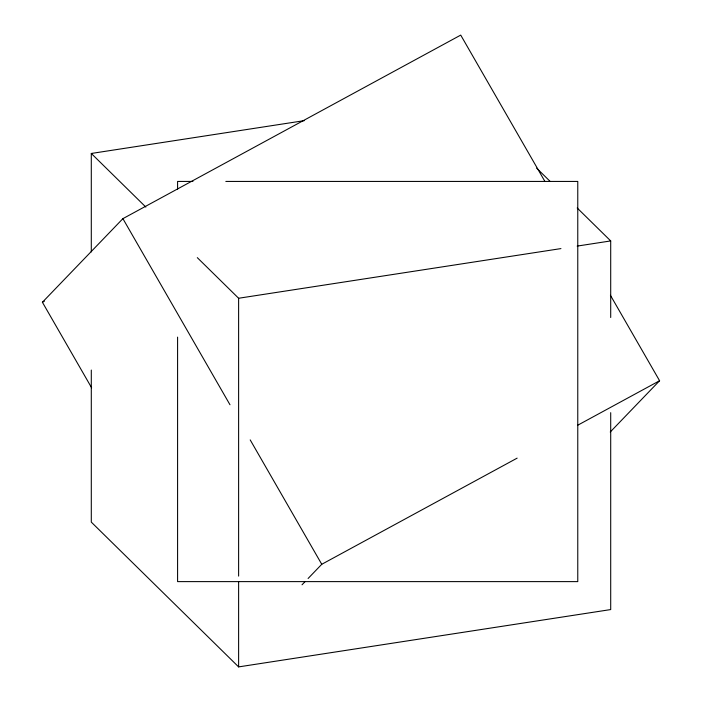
<?xml version="1.0" encoding="UTF-8"?>
<svg xmlns="http://www.w3.org/2000/svg" width="702" height="702" viewBox="0 0 702 702"><rect width="100%" height="100%" fill="white"/><g stroke="black" fill="none" stroke-linecap="round" stroke-linejoin="round"><path stroke-width="1.05" d="M91.611 387.776L42.41 302.264L122.903 218.647L460.723 35.1L544.857 181.335M302.027 584.792L305.063 581.642M308.099 578.483L321.762 564.285L517.146 458.134M610.231 432.02L659.59 380.738L610.415 295.279M42.41 302.264L44.34 301.219M577.781 425.193L659.59 380.738M91.295 251.921L91.295 153.466L304.378 120.639M197.306 257.652L238.619 298.253L560.942 248.596M577.167 246.095L610.705 240.926L610.705 317.506M91.295 370.059L91.295 522.112L238.619 666.9L610.705 609.573L610.705 412.671M192.936 181.432L177.588 181.432L177.588 189.101M225.825 181.432L577.772 181.432L577.772 581.616L177.588 581.616L177.588 337.118M536.653 168.155L549.903 181.177M577.184 207.985L610.705 240.926M91.295 153.466L145.858 207.09M122.903 218.647L229.984 404.756M250.193 439.891L321.762 564.285M238.619 298.253L238.619 576.105M238.619 581.572L238.619 666.9"/></g></svg>
